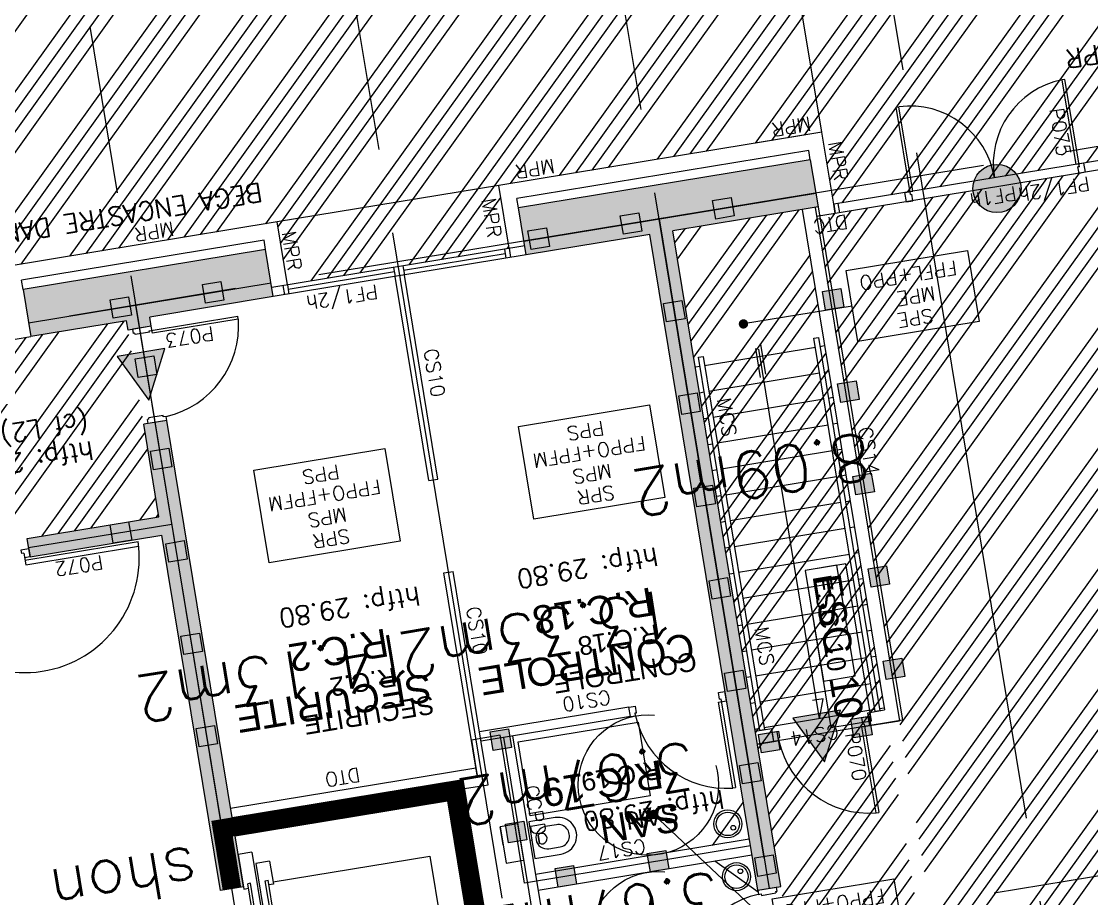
# Model space of a CAD drawing. Header units: millimetres. Extents: x 33240 to 33395, y 51607 to 51720.
# Drawn here: x 33359.2 to 33370.64, y 51666.54 to 51675.91 of the extents above; entities that cross this region are included whole.
import ezdxf
from ezdxf.enums import TextEntityAlignment as Align

# ---------------------------------------------------------------- set-up
doc = ezdxf.new("R2010")
doc.units = ezdxf.units.MM
doc.header["$LTSCALE"] = 0.3
doc.header["$MEASUREMENT"] = 0
for name, pattern in [('ACAD_ISO02W100', [15, 12, -3]), ('ACAD_ISO04W100', [30, 24, -3, 0, -3]), ('ACAD_ISO08W100', [36, 24, -3, 6, -3])]:
    doc.linetypes.add(name, pattern=pattern)
doc.layers.get('0').update_dxf_attribs({"linetype": 'CONTINUOUS'})
for name, color, linetype in [('00-TRAMES-BAT', 7, 'ACAD_ISO08W100'), ('01-TREMIE-ESCAL-ASC', 4, 'CONTINUOUS'), ('02-MURS-PORTEUR', 1, 'CONTINUOUS'), ('04-CLOISONS', 2, 'CONTINUOUS'), ('05-MEN-INT', 4, 'CONTINUOUS'), ('05-MEN-INT-NUM', 62, 'CONTINUOUS'), ('07-REVT-SOL', 8, 'CONTINUOUS'), ('07-REVT.PIERRE', 21, 'CONTINUOUS'), ('08-EQUI-HANDI', 151, 'CONTINUOUS'), ('08-EQUI-SANITAIRE', 121, 'CONTINUOUS'), ('10-ANN-HSP', 192, 'CONTINUOUS'), ('10-ANN-NOMENCLATURE', 3, 'CONTINUOUS'), ('10-ANN-NOMPIECE', 3, 'CONTINUOUS'), ('10-ANN-NOMPIECE-CODE', 171, 'CONTINUOUS'), ('10-ANN-SURF', 62, 'CONTINUOUS'), ('10-ANN-TEXTE', 3, 'CONTINUOUS'), ('11-RES-ELECTRICITE', 71, 'CONTINUOUS'), ('11-RES-ISOL-FEU', 2, 'CONTINUOUS'), ('14-HACH-MURS', 253, 'CONTINUOUS')]:
    doc.layers.add(name, color=color, linetype=linetype)
doc.styles.add('ANN', font='romans.shx')
doc.styles.add('HSP', font='romans.shx')
doc.styles.add('NDP', font='ARIAL.TTF')
doc.styles.add('ROMANS', font='romans.shx', dxfattribs={"height": 0.2})
doc.styles.add('SURF', font='romans.shx', dxfattribs={"height": 0.5})

# ---------------------------------------------------------------- blocks, each defined once
blk = doc.blocks.new('MVP9')
for p, q in [((0.075, 0.93), (0.045, 0.93)), ((0.045, -0.03), (0.045, 0.93)), ((0.075, 0.93), (0.075, 0)), ((0.075, 0), (0, 0)), ((0, 0), (0, -0.2)), ((0.975, 0), (0.975, -0.03)), ((1.02, 0), (0.975, 0)), ((0.06, -0.03), (0.045, -0.03)), ((0.06, -0.03), (0.06, -0.185)), ((0.975, -0.03), (0.96, -0.03)), ((0.96, -0.03), (0.96, -0.185)), ((1.02, 0), (1.02, -0.2)), ((0.045, -0.2), (0, -0.2)), ((0.06, -0.185), (0.045, -0.185)), ((0.045, -0.185), (0.045, -0.2)), ((0.975, -0.185), (0.96, -0.185)), ((0.975, -0.185), (0.975, -0.2)), ((1.02, -0.2), (0.975, -0.2))]:
    blk.add_line(p, q)
for centre, radius, start, end in [((-0.015, -0.057), 0.992, 3.3237, 84.7979), ((0.175, 0), 0.83, 0, 0)]:
    blk.add_arc(centre, radius, start, end)
blk = doc.blocks.new('7DP18')
for p, q in [((0.055, -0.03), (0.055, 0.915)), ((0.055, 0.915), (0.085, 0.915)), ((0.085, 0), (0.085, 0.915)), ((1.855, 0), (1.855, 0.915)), ((1.885, 0.915), (1.855, 0.915)), ((1.885, -0.03), (1.885, 0.915)), ((0, -0.1), (0, 0)), ((0, 0), (0.085, 0)), ((1.94, 0), (1.855, 0)), ((1.94, -0.1), (1.94, 0)), ((0, -0.1), (0.07, -0.1)), ((0.055, -0.03), (0.07, -0.03)), ((0.07, -0.1), (0.07, -0.03)), ((1.87, -0.1), (1.87, -0.03)), ((1.885, -0.03), (1.87, -0.03)), ((1.94, -0.1), (1.87, -0.1))]:
    blk.add_line(p, q)
for centre, start, end in [((0.055, 0), 0, 88.1221), ((1.885, 0), 91.8779, 180)]:
    blk.add_arc(centre, 0.915, start, end)
blk = doc.blocks.new('ASC14')
for p, q in [((-0.15, 2.2), (0, 2.2)), ((-0.15, 0), (-0.15, 2.2)), ((0, 1.825), (0, 2.2)), ((-0.32, 1.825), (-0.32, 2.075)), ((-0.32, 2.075), (-0.17, 2.075)), ((-0.17, 0.125), (-0.17, 2.075)), ((-0.32, 1.85), (-2.02, 1.85)), ((-2.02, 0.35), (-2.02, 1.85)), ((-0.27, 1.493), (-0.27, 1.875)), ((-0.24, 1.875), (-0.27, 1.875)), ((-0.24, 1.493), (-0.24, 1.875)), ((-0.08, 1.493), (-0.08, 1.875)), ((-0.08, 1.875), (-0.05, 1.875)), ((-0.05, 1.493), (-0.05, 1.875)), ((-0.32, 1.825), (-0.27, 1.825)), ((0, 1.825), (-0.05, 1.825)), ((-0.24, 1.493), (-0.27, 1.493)), ((-0.2, 1.532), (-0.23, 1.532)), ((-0.23, 1.532), (-0.23, 1.15)), ((-0.2, 1.532), (-0.2, 1.15)), ((-0.12, 1.532), (-0.09, 1.532)), ((-0.12, 1.532), (-0.12, 1.15)), ((-0.09, 1.532), (-0.09, 1.15)), ((-0.08, 1.493), (-0.05, 1.493)), ((-0.2, 1.15), (-0.23, 1.15)), ((-0.12, 1.15), (-0.09, 1.15)), ((-0.2, 1.05), (-0.23, 1.05)), ((-0.23, 0.668), (-0.23, 1.05)), ((-0.2, 0.668), (-0.2, 1.05)), ((-0.12, 0.668), (-0.12, 1.05)), ((-0.12, 1.05), (-0.09, 1.05)), ((-0.09, 0.668), (-0.09, 1.05)), ((-0.27, 0.707), (-0.27, 0.325)), ((-0.24, 0.707), (-0.27, 0.707)), ((-0.24, 0.707), (-0.24, 0.325)), ((-0.08, 0.707), (-0.08, 0.325)), ((-0.08, 0.707), (-0.05, 0.707)), ((-0.05, 0.707), (-0.05, 0.325)), ((-0.2, 0.668), (-0.23, 0.668)), ((-0.12, 0.668), (-0.09, 0.668)), ((-0.32, 0.35), (-2.02, 0.35)), ((-0.32, 0.375), (-0.27, 0.375)), ((-0.32, 0.125), (-0.32, 0.375)), ((0, 0.375), (-0.05, 0.375)), ((0, 0), (0, 0.375)), ((-0.24, 0.325), (-0.27, 0.325)), ((-0.08, 0.325), (-0.05, 0.325)), ((-0.32, 0.125), (-0.17, 0.125)), ((-0.15, 0), (0, 0))]:
    blk.add_line(p, q)
blk.add_lwpolyline([(-2.02, 1.967), (-0.72, 1.967), (-0.72, 2.067), (-2.02, 2.067)], close=True)
blk = doc.blocks.new('7DP9')
for p, q in [((0.055, -0.03), (0.055, 0.93)), ((0.085, 0.93), (0.055, 0.93)), ((0.085, 0.93), (0.085, 0)), ((0, 0), (0, -0.1)), ((0.085, 0), (0, 0)), ((0.07, -0.1), (0, -0.1)), ((0.07, -0.03), (0.055, -0.03)), ((0.07, -0.03), (0.07, -0.1)), ((0.97, -0.03), (0.97, -0.1)), ((0.985, -0.03), (0.97, -0.03)), ((1.04, -0.1), (0.97, -0.1)), ((1.04, 0), (0.985, 0)), ((0.985, 0), (0.985, -0.03)), ((1.04, 0), (1.04, -0.1))]:
    blk.add_line(p, q)
for centre, radius, start, end in [((-0.005, -0.057), 0.992, 3.3237, 84.7979), ((0.185, 0), 0.83, 0, 0)]:
    blk.add_arc(centre, radius, start, end)
blk = doc.blocks.new('5CP14TT1')
for p, q in [((1.435, 0), (1.435, 0.715)), ((1.435, 0.715), (1.465, 0.715)), ((1.465, -0.03), (1.465, 0.715)), ((0.035, 0.015), (-0.6799, 0.015)), ((0.035, 0.045), (-0.6786, 0.045)), ((0, 0), (0.035, 0)), ((0, -0.05), (0, 0)), ((0.035, -0.03), (0.035, 0.045)), ((1.5, 0), (1.435, 0)), ((1.5, -0.05), (1.5, 0)), ((0, -0.05), (0.05, -0.05)), ((0.035, -0.03), (0.05, -0.03)), ((0.05, -0.05), (0.05, -0.03)), ((1.45, -0.05), (1.45, -0.03)), ((1.465, -0.03), (1.45, -0.03)), ((1.5, -0.05), (1.45, -0.05))]:
    blk.add_line(p, q)
for centre, start, end in [((0.035, 0.0006), 359.94954, 178.84837), ((1.465, 0.0006), 92.4047, 180.05046)]:
    blk.add_arc(centre, 0.715, start, end)
blk = doc.blocks.new('SMP2')
blk.add_lwpolyline([(-1.315, 0), (0, 0), (0, -0.77), (-1.315, -0.77)], close=True)
at = {"style": 'ROMANS'}
for tag, p in [('SOLS', (-0.646, -0.148)), ('PAROIS', (-0.643, -0.377)), ('FAUX-PLAFONDS', (-0.646, -0.61))]:
    blk.add_attdef(tag, text='', height=0.15, dxfattribs=at).set_placement(p, align=Align.MIDDLE)
blk = doc.blocks.new('SMP3')
blk.add_lwpolyline([(-1.367, 0), (0.052, 0), (0.052, -1.003), (-1.367, -1.003)], close=True)
at = {"style": 'ROMANS'}
for tag, p in [('SOLS', (-0.646, -0.148)), ('PAROIS', (-0.643, -0.377)), ('FAUX-PLAFONDS', (-0.651, -0.613)), ('FAUX-PLAFONDS', (-0.648, -0.842))]:
    blk.add_attdef(tag, text='', height=0.15, dxfattribs=at).set_placement(p, align=Align.MIDDLE)
blk = doc.blocks.new('PF1-2H')
blk.add_hatch(color=256).paths.add_polyline_path([(-0.001288, 0, 1), (0.001288, 0, 1)])
blk.add_circle((0, 0), 0.001288)
blk = doc.blocks.new('CF1-2H')
for p, q in [((0, 0.002576), (-0.001288, 0)), ((0.001288, 0), (0, 0.002576)), ((-0.001288, 0), (0.001288, 0))]:
    blk.add_line(p, q)
blk.add_solid([(-0.001288, 0), (0, 0.002576), (0.001288, 0)])
blk = doc.blocks.new('CARRE2')
blk.add_hatch(color=256).paths.add_polyline_path([(-0.1, 0.1), (0.1, 0.1), (0.1, -0.1), (-0.1, -0.1)])
blk.add_lwpolyline([(-0.1, 0.1), (0.1, 0.1), (0.1, -0.1), (-0.1, -0.1)], close=True)

msp = doc.modelspace()

# ---------------------------------------------------------------- hatches: boundary and pattern name
at = {"layer": '07-REVT-SOL'}
h = msp.add_hatch(dxfattribs=at)
h.set_pattern_fill('ANSI34', color=256, style=0)
h.set_pattern_definition([(234.3505737, (57752.873, 108291.1774), (0.609448717, -0.4371181325), []), (234.3505737, (57752.69855, 108291.1487), (0.609448717, -0.4371181325), []), (234.3505737, (57752.5241, 108291.12), (0.609448717, -0.4371181325), []), (234.3505737, (57752.3497, 108291.09124), (0.609448717, -0.4371181325), [])])
h.paths.add_polyline_path([(33309.5314, 51685.8588), (33309.227, 51686.3339), (33308.7901, 51686.9168), (33308.2417, 51687.5322), (33307.7231, 51688.0157), (33307.1703, 51688.4635), (33306.6491, 51688.8373), (33306.1684, 51689.1099), (33305.6057, 51689.375), (33304.8593, 51689.5906), (33304.3981, 51689.6614), (33304.0875, 51689.6801), (33303.4661, 51689.653), (33302.8229, 51689.5078), (33302.2165, 51689.3237), (33301.8431, 51689.1436), (33301.2325, 51688.7418), (33301.0441, 51688.5546), (33300.8119, 51688.2317), (33300.636, 51687.875), (33300.5145, 51687.359), (33300.505, 51686.6688), (33300.5777, 51685.9763), (33300.7416, 51685.2753), (33300.9406, 51684.7213), (33301.0157, 51684.5876), (33307.3638, 51673.1728), (33307.5551, 51673.4027), (33307.8762, 51673.8025), (33308.1163, 51674.1181), (33308.411, 51674.5325), (33308.7556, 51675.0512), (33309.048, 51675.5283), (33309.3762, 51676.1097), (33309.5889, 51676.5207), (33309.7607, 51676.8698), (33310.0204, 51677.4522), (33310.2137, 51677.9361), (33310.3288, 51678.2748), (33310.4454, 51678.6692), (33310.6648, 51679.6374), (33310.76, 51680.4082), (33310.7988, 51681.1264), (33310.7886, 51681.6572), (33311.6353, 51681.6308), (33311.6077, 51680.7216), (33311.5149, 51679.9648), (33311.413, 51679.3793), (33311.2805, 51678.8426), (33311.0938, 51678.2397), (33310.6536, 51677.1452), (33310.0752, 51675.9925), (33309.4154, 51674.8904), (33308.8726, 51674.099), (33308.2849, 51673.3459), (33307.8733, 51672.8629), (33307.228, 51672.1682), (33306.3132, 51671.3076), (33305.9865, 51671.0325), (33305.8529, 51670.9201), (33304.975, 51670.2548), (33303.8087, 51669.4948), (33303.0073, 51669.0533), (33301.8018, 51668.4879), (33300.9566, 51668.032), (33299.3651, 51667.685), (33298.3344, 51667.4599), (33297.6468, 51667.3707), (33296.7824, 51667.2899), (33295.9203, 51667.253), (33295.2266, 51667.2152), (33294.1119, 51667.2875), (33293.3748, 51667.4449), (33292.5369, 51667.5422), (33291.7914, 51667.7628), (33290.9562, 51668.1367), (33290.4698, 51668.2741), (33289.8201, 51668.6138), (33289.1999, 51669.0055), (33288.3839, 51669.5907), (33287.876, 51669.955), (33287.2211, 51670.7667), (33274.7777, 51668.6362), (33276.256, 51659.6586), (33284.2497, 51660.9749), (33284.3561, 51660.329), (33287.1543, 51660.7657), (33287.0441, 51661.435), (33288.3848, 51661.6423), (33288.4866, 51660.9834), (33292.2493, 51661.603), (33292.1421, 51662.2745), (33293.3262, 51662.4694), (33294.2159, 51657.0657), (33297.0273, 51657.8411), (33296.5137, 51662.3558), (33296.1876, 51662.9406), (33297.1941, 51663.1064), (33297.3208, 51662.3368), (33297.3071, 51662.3342), (33297.2354, 51662.0285), (33297.1718, 51661.7039), (33297.1191, 51661.3565), (33297.0807, 51661.0087), (33297.0553, 51660.6759), (33297.0448, 51660.2508), (33297.0546, 51659.9073), (33297.0786, 51659.5031), (33297.126, 51659.0791), (33297.2144, 51658.5421), (33297.1583, 51658.5188), (33297.3195, 51657.5459), (33297.3809, 51657.5561), (33297.3948, 51657.457), (33298.8658, 51657.679), (33298.8462, 51657.7974), (33298.9103, 51657.8079), (33298.7662, 51658.6942), (33298.7288, 51659.1864), (33298.7198, 51659.4049), (33298.7232, 51660.1393), (33298.7457, 51660.5123), (33298.7907, 51660.9605), (33298.8677, 51661.4609), (33298.9907, 51662.0019), (33299.0813, 51662.4183), (33299.1901, 51662.781), (33299.4457, 51663.3946), (33299.6955, 51663.8263), (33299.9745, 51664.1844), (33300.2447, 51664.447), (33300.5617, 51664.6801), (33300.8381, 51664.8192), (33301.2209, 51664.9383), (33301.4693, 51664.9787), (33301.841, 51664.9673), (33302.2061, 51664.8995), (33302.6126, 51664.7536), (33302.9838, 51664.5426), (33303.3445, 51664.2838), (33303.6583, 51663.9764), (33303.8954, 51663.7058), (33304.1617, 51663.3541), (33304.4484, 51662.8985), (33304.7788, 51662.2731), (33305.0523, 51661.5322), (33305.2961, 51660.675), (33305.4695, 51659.9959), (33305.6024, 51659.3706), (33305.6852, 51658.9167), (33307.3767, 51659.1899), (33307.1404, 51660.5973), (33307.0303, 51661.1738), (33306.9413, 51661.6002), (33306.7799, 51662.3125), (33306.6023, 51663.0284), (33306.4522, 51663.5891), (33306.3171, 51663.5669), (33306.1501, 51664.5811), (33310.3148, 51665.2669), (33310.4416, 51664.4972), (33315.177, 51665.277), (33315.0503, 51666.0466), (33321.9737, 51667.1866), (33322.0842, 51666.5156), (33326.0968, 51667.1763), (33325.9863, 51667.8474), (33338.2877, 51669.8729), (33338.4145, 51669.1031), (33337.1627, 51668.8969), (33337.4803, 51666.9678), (33338.0209, 51667.0568), (33338.5748, 51667.148), (33338.8591, 51667.1949), (33339.4721, 51667.2958), (33339.4876, 51667.2022), (33342.9411, 51667.7709), (33342.9248, 51667.8696), (33343.8326, 51668.019), (33343.8488, 51667.9204), (33345.1427, 51668.1334), (33344.8096, 51670.1562), (33343.348, 51669.9155), (33343.2212, 51670.6853), (33356.0482, 51672.7974), (33356.1749, 51672.0277), (33354.958, 51671.8273), (33355.3024, 51669.7355), (33360.6718, 51670.6196), (33360.3274, 51672.7114), (33359.1351, 51672.5151), (33359.0083, 51673.2848), (33361.9356, 51673.7669), (33362.0461, 51673.0958), (33364.4142, 51673.4857), (33364.3037, 51674.1568), (33367.7572, 51674.7255), (33367.8839, 51673.9557), (33371.2387, 51674.5081), (33371.112, 51675.2779), (33374.9437, 51675.9088), (33375.0705, 51675.1391), (33376.6328, 51675.3963), (33376.506, 51676.1661), (33377.325, 51676.3009), (33377.0481, 51677.9827), (33376.9198, 51677.9616), (33376.6273, 51679.7377), (33376.7556, 51679.7588), (33376.4112, 51681.8507), (33376.2829, 51681.8295), (33375.9904, 51683.6056), (33376.1187, 51683.6267), (33375.8418, 51685.3086), (33360.6783, 51682.8117), (33360.8797, 51680.4431), (33357.4663, 51679.6643), (33355.8502, 51679.2955), (33350.3855, 51678.0486), (33349.3674, 51677.9353), (33349.2809, 51678.7127), (33350.1901, 51678.8161), (33350.4466, 51678.8746), (33350.1324, 51680.7824), (33345.8713, 51680.0807), (33346.1535, 51678.3669), (33347.7703, 51678.5446), (33347.8568, 51677.7672), (33337.862, 51676.655), (33331.4691, 51682.1156), (33331.436, 51682.1102), (33331.3791, 51682.4555), (33331.426, 51682.4633), (33332.4803, 51685.4342), (33333.3075, 51685.2862), (33334.1791, 51687.6816), (33333.3953, 51687.9546), (33334.4746, 51690.9071), (33334.675, 51691.1303), (33338.2027, 51692.6579), (33338.2118, 51692.6161), (33338.5092, 51692.2989), (33338.6344, 51692.0226), (33341.707, 51693.0697), (33341.5019, 51693.412), (33341.3795, 51693.7866), (33344.946, 51694.7179), (33345.2392, 51694.7817), (33348.5761, 51695.3735), (33348.8741, 51695.4084), (33348.9099, 51694.6324), (33348.9146, 51694.6048), (33352.1472, 51694.9081), (33352.1459, 51695.2202), (33352.2417, 51695.6865), (33356.3412, 51695.7195), (33356.4073, 51695.575), (33357.7275, 51698.1124), (33357.1877, 51701.3904), (33320.2349, 51695.2976), (33319.7443, 51698.296), (33309.9064, 51696.6761), (33310.4, 51693.6782), (33300.57, 51692.0596), (33300.7406, 51691.0235), (33301.5358, 51691.0422), (33302.2561, 51690.9986), (33302.8984, 51690.9343), (33303.2847, 51690.8855), (33303.8837, 51690.7723), (33304.4095, 51690.6586), (33304.8482, 51690.5355), (33305.6756, 51690.2459), (33306.363, 51689.935), (33307.0247, 51689.5803), (33307.6503, 51689.1728), (33308.244, 51688.725), (33308.7944, 51688.2296), (33309.3073, 51687.6984), (33309.7704, 51687.1258), (33310.4433, 51686.1015), (33309.6647, 51685.6359)])
h = msp.add_hatch(dxfattribs=at)
h.set_pattern_fill('ANSI34', color=256, style=0)
h.set_pattern_definition([(234.3505737, (57785.36794, 108093.9099), (0.609448717, -0.4371181325), []), (234.3505737, (57785.1935, 108093.88115), (0.609448717, -0.4371181325), []), (234.3505737, (57785.0191, 108093.8524), (0.609448717, -0.4371181325), []), (234.3505737, (57784.84466, 108093.8237), (0.609448717, -0.4371181325), [])])
h.paths.add_polyline_path([(33382.2763, 51659.4587), (33374.3868, 51658.1596), (33374.3344, 51658.4782), (33373.841, 51658.397), (33373.8935, 51658.0783), (33370.389, 51657.5013), (33369.8853, 51660.5601), (33367.7012, 51673.8242), (33379.5885, 51675.7817), (33380.1208, 51672.5489), (33379.0726, 51672.3763), (33380.6876, 51662.5683), (33381.7358, 51662.7409)])
h = msp.add_hatch(dxfattribs=at)
h.set_pattern_fill('ANSI34', color=256, style=0)
h.set_pattern_definition([(234.3505737, (57785.36794, 108093.8349), (0.609448717, -0.4371181325), []), (234.3505737, (57785.1935, 108093.80615), (0.609448717, -0.4371181325), []), (234.3505737, (57785.0191, 108093.7774), (0.609448717, -0.4371181325), []), (234.3505737, (57784.84466, 108093.7487), (0.609448717, -0.4371181325), [])])
h.paths.add_polyline_path([(33370.2508, 51657.4785), (33368.8694, 51657.2511), (33366.1654, 51673.6727), (33367.5468, 51673.9003)])
at = {"layer": '14-HACH-MURS', "ltscale": 10}
h = msp.add_hatch(color=256, dxfattribs=at)
h.paths.add_polyline_path([(33362.2921, 51660.7793), (33362.5388, 51660.8199), (33362.5226, 51660.9186), (33367.9906, 51661.819), (33368.0109, 51661.6956), (33367.8876, 51661.6753), (33368.6683, 51656.9342), (33368.9149, 51656.9748), (33367.4841, 51665.6642), (33367.2374, 51665.6236), (33367.2537, 51665.525), (33364.3758, 51665.0511), (33363.9208, 51667.8139), (33361.4541, 51667.4077), (33360.756, 51671.6469), (33360.5093, 51671.6063), (33360.6718, 51670.6196), (33359.2635, 51670.3877), (33359.296, 51670.1904), (33360.7043, 51670.4223), (33361.3292, 51666.627), (33361.5759, 51666.6676), (33361.4866, 51667.2103), (33363.756, 51667.584), (33364.1784, 51665.0186), (33361.909, 51664.6449), (33361.8196, 51665.1876), (33361.5729, 51665.147), (33361.7427, 51664.1161), (33361.9894, 51664.1567), (33361.9415, 51664.4475), (33367.2862, 51665.3276), (33367.8348, 51661.996), (33362.4901, 51661.1159), (33362.4443, 51661.3939), (33362.1976, 51661.3533)])
h.paths.add_polyline_path([(33365.4713, 51656.4078), (33361.6725, 51655.7822), (33361.6432, 51655.9598), (33363.0476, 51656.1911), (33362.4579, 51659.7728), (33362.7045, 51659.8135), (33362.9775, 51658.1558), (33366.8224, 51658.7889), (33367.1685, 51656.6872), (33366.9711, 51656.6547), (33366.6575, 51658.5591), (33363.01, 51657.9584), (33363.2943, 51656.2317), (33365.4421, 51656.5854)])
h.paths.add_polyline_path([(33364.5982, 51673.4147), (33365.9187, 51673.6321), (33367.0717, 51666.6301), (33367.3184, 51666.6707), (33366.1654, 51673.6727), (33367.7162, 51673.9281), (33367.6333, 51674.4314), (33364.5153, 51673.918)])
h = msp.add_hatch(color=256, dxfattribs=at)
h.paths.add_polyline_path([(33359.3028, 51672.5427), (33360.3274, 51672.7114), (33360.3436, 51672.6128), (33360.5903, 51672.6534), (33360.574, 51672.752), (33361.8946, 51672.9695), (33361.8117, 51673.4728), (33359.2199, 51673.046)])
h.paths.add_polyline_path([(33343.5157, 51669.9431), (33354.7606, 51671.7949), (33354.7874, 51671.632), (33354.9848, 51671.6645), (33354.958, 51671.8273), (33356.0072, 51672.0001), (33355.9243, 51672.5035), (33343.4329, 51670.4464)])

# ---------------------------------------------------------------- linework, layer by layer
at = {"layer": '00-TRAMES-BAT'}
for p, q in [((33371.6977, 51656.7445), (33362.9318, 51709.9799)), ((33368.8965, 51656.3177), (33360.1361, 51709.5195)), ((33366.0953, 51655.8908), (33357.3404, 51709.0592)), ((33363.2996, 51655.4305), (33354.5447, 51708.5989)), ((33380.1408, 51676.1261), (33264.281, 51657.0483))]:
    msp.add_line(p, q, dxfattribs=at)
at = {"layer": '01-TREMIE-ESCAL-ASC'}
for p, q in [((33367.7572, 51674.7255), (33366.2739, 51683.7331)), ((33367.6877, 51672.4272), (33366.5039, 51672.2323)), ((33367.7864, 51672.4434), (33367.737, 51672.4353)), ((33366.4546, 51672.2241), (33366.4053, 51672.216)), ((33367.7332, 51672.1509), (33366.5494, 51671.956)), ((33367.8318, 51672.1671), (33367.7825, 51672.159)), ((33366.5001, 51671.9479), (33366.4508, 51671.9397)), ((33367.7787, 51671.8746), (33366.5949, 51671.6797)), ((33367.8773, 51671.8909), (33367.828, 51671.8828)), ((33366.5456, 51671.6716), (33366.4963, 51671.6635)), ((33367.8242, 51671.5983), (33366.6404, 51671.4034)), ((33367.9227, 51671.6146), (33367.8735, 51671.6065)), ((33366.5911, 51671.3953), (33366.5418, 51671.3872)), ((33367.8697, 51671.3221), (33366.6859, 51671.1271)), ((33367.9681, 51671.3383), (33367.919, 51671.3302)), ((33366.6366, 51671.119), (33366.5872, 51671.1109)), ((33367.9152, 51671.0458), (33366.7314, 51670.8509)), ((33368.0136, 51671.062), (33367.9645, 51671.0539)), ((33366.682, 51670.8427), (33366.6327, 51670.8346)), ((33368.059, 51670.7857), (33368.01, 51670.7776)), ((33367.9607, 51670.7695), (33366.7769, 51670.5746)), ((33366.7275, 51670.5665), (33366.6782, 51670.5583)), ((33368.0062, 51670.4932), (33366.8224, 51670.2983)), ((33368.1044, 51670.5094), (33368.0555, 51670.5014)), ((33366.773, 51670.2902), (33366.7237, 51670.2821)), ((33368.0517, 51670.2169), (33366.8679, 51670.022)), ((33368.1499, 51670.2331), (33368.101, 51670.2251)), ((33366.8185, 51670.0139), (33366.7692, 51670.0058)), ((33368.0971, 51669.9407), (33366.9134, 51669.7457)), ((33368.1953, 51669.9568), (33368.1465, 51669.9488)), ((33366.864, 51669.7376), (33366.8147, 51669.7295)), ((33368.1426, 51669.6644), (33366.9589, 51669.4695)), ((33368.2408, 51669.6805), (33368.192, 51669.6725)), ((33366.9095, 51669.4613), (33366.8602, 51669.4532)), ((33368.2862, 51669.4043), (33368.2375, 51669.3962)), ((33368.1881, 51669.3881), (33367.0043, 51669.1932)), ((33366.955, 51669.1851), (33366.9057, 51669.1769)), ((33368.2336, 51669.1118), (33367.0498, 51668.9169)), ((33368.3316, 51669.128), (33368.283, 51669.12)), ((33367.0005, 51668.9088), (33366.9512, 51668.9007)), ((33368.2791, 51668.8356), (33367.0953, 51668.6406)), ((33368.3771, 51668.8517), (33368.3285, 51668.8437)), ((33367.046, 51668.6325), (33366.9967, 51668.6244)), ((33367.7722, 51668.676), (33367.6584, 51668.6573)), ((33367.7327, 51668.4618), (33367.7722, 51668.676)), ((33368.3246, 51668.5593), (33367.1408, 51668.3643)), ((33368.4225, 51668.5754), (33368.3739, 51668.5674)), ((33367.0915, 51668.3562), (33367.0421, 51668.3481))]:
    msp.add_line(p, q, dxfattribs=at)
at = {"layer": '01-TREMIE-ESCAL-ASC', "linetype": 'ACAD_ISO04W100'}
for p, q in [((33367.1024, 51672.1052), (33367.0515, 51672.4142)), ((33367.7327, 51668.4618), (33367.0829, 51672.4082)), ((33367.1571, 51672.1421), (33367.1051, 51672.4583))]:
    msp.add_line(p, q, dxfattribs=at)
at = {"layer": '01-TREMIE-ESCAL-ASC'}
for points in [[(33367.6715, 51672.5259), (33367.7208, 51672.534), (33368.3772, 51668.5477), (33368.3279, 51668.5395)], [(33366.4383, 51672.3228), (33366.4877, 51672.3309), (33367.1441, 51668.3446), (33367.0947, 51668.3365)]]:
    msp.add_lwpolyline(points, close=True, dxfattribs=at)
at = {"layer": '02-MURS-PORTEUR'}
for p, q in [((33367.6333, 51674.4314), (33364.5153, 51673.918)), ((33367.6333, 51674.4314), (33367.7162, 51673.9281)), ((33364.5982, 51673.4147), (33364.5153, 51673.918)), ((33367.7162, 51673.9281), (33366.1654, 51673.6727)), ((33367.3184, 51666.6707), (33366.1654, 51673.6727)), ((33365.9187, 51673.6321), (33364.5982, 51673.4147)), ((33367.0717, 51666.6301), (33365.9187, 51673.6321)), ((33361.8117, 51673.4728), (33359.2199, 51673.046)), ((33361.8946, 51672.9695), (33361.8117, 51673.4728)), ((33359.2199, 51673.046), (33359.3028, 51672.5427)), ((33361.8946, 51672.9695), (33360.574, 51672.752)), ((33360.5903, 51672.6534), (33360.574, 51672.752)), ((33360.3274, 51672.7114), (33359.3028, 51672.5427)), ((33360.3436, 51672.6128), (33360.3274, 51672.7114)), ((33360.5903, 51672.6534), (33360.3436, 51672.6128)), ((33360.756, 51671.6469), (33360.5093, 51671.6063)), ((33360.6718, 51670.6196), (33360.5093, 51671.6063)), ((33361.4541, 51667.4077), (33360.756, 51671.6469)), ((33359.2635, 51670.3877), (33360.6718, 51670.6196)), ((33359.296, 51670.1904), (33359.2635, 51670.3877)), ((33359.296, 51670.1904), (33360.7043, 51670.4223)), ((33361.3292, 51666.627), (33360.7043, 51670.4223)), ((33361.4541, 51667.4077), (33363.9208, 51667.8139)), ((33363.9208, 51667.8139), (33364.3758, 51665.0511)), ((33361.4866, 51667.2103), (33363.756, 51667.584)), ((33363.756, 51667.584), (33364.1784, 51665.0186)), ((33361.5759, 51666.6676), (33361.4866, 51667.2103)), ((33361.5759, 51666.6676), (33361.3292, 51666.627)), ((33367.0717, 51666.6301), (33367.3184, 51666.6707))]:
    msp.add_line(p, q, dxfattribs=at)
at = {"layer": '04-CLOISONS'}
for p, q in [((33367.5468, 51673.9003), (33368.4257, 51668.5557)), ((33367.6849, 51673.9231), (33368.5866, 51668.4403)), ((33367.8839, 51673.9557), (33367.9002, 51673.857)), ((33367.9002, 51673.857), (33367.7012, 51673.8243)), ((33363.5558, 51671.0051), (33363.197, 51673.184)), ((33363.6545, 51671.0214), (33363.2957, 51673.2002)), ((33363.5558, 51671.0051), (33363.6545, 51671.0214)), ((33363.7183, 51670.0184), (33363.817, 51670.0347)), ((33364.0771, 51667.8396), (33363.7183, 51670.0184)), ((33364.192, 51667.7572), (33363.817, 51670.0347)), ((33368.2472, 51668.5263), (33368.4257, 51668.5557)), ((33368.27, 51668.3881), (33368.2472, 51668.5263)), ((33368.27, 51668.3881), (33368.5866, 51668.4403)), ((33364.3537, 51668.2625), (33364.6254, 51666.6124)), ((33364.4524, 51668.2788), (33364.9678, 51665.1486)), ((33367.0454, 51668.3284), (33367.221, 51668.3573)), ((33367.2438, 51668.2191), (33367.221, 51668.3573)), ((33367.0682, 51668.1902), (33367.2438, 51668.2191)), ((33361.4378, 51667.5063), (33364.0608, 51667.9383)), ((33363.9208, 51667.8139), (33364.0771, 51667.8396)), ((33363.9371, 51667.7152), (33364.192, 51667.7572)), ((33364.6254, 51666.6124), (33364.8691, 51665.1323))]:
    msp.add_line(p, q, dxfattribs=at)
at = {"layer": '04-CLOISONS', "linetype": 'Continuous'}
for p, q in [((33365.696, 51668.5839), (33364.0991, 51668.321)), ((33365.7121, 51668.4862), (33364.1152, 51668.2233)), ((33365.7121, 51668.4862), (33365.6958, 51668.5849)), ((33366.9821, 51667.1742), (33364.6962, 51666.7978)), ((33367.01, 51667.005), (33364.7241, 51666.6286))]:
    msp.add_line(p, q, dxfattribs=at)
at = {"layer": '05-MEN-INT'}
for p, q in [((33371.2387, 51674.5081), (33367.8839, 51673.9557)), ((33371.255, 51674.4095), (33367.9002, 51673.857)), ((33367.9002, 51673.857), (33367.8839, 51673.9557)), ((33367.9495, 51673.8652), (33367.9333, 51673.9638)), ((33364.5819, 51673.5133), (33361.8783, 51673.0682)), ((33364.5982, 51673.4147), (33361.8946, 51672.9695)), ((33364.373, 51673.4283), (33363.2876, 51673.2495)), ((33364.3649, 51673.4776), (33364.3811, 51673.3789)), ((33364.4142, 51673.4857), (33364.4304, 51673.3871)), ((33363.2795, 51673.2989), (33363.2957, 51673.2002)), ((33363.1889, 51673.2333), (33362.0542, 51673.0464)), ((33363.1808, 51673.2826), (33363.197, 51673.184)), ((33361.9967, 51673.0877), (33362.013, 51672.989)), ((33362.0461, 51673.0958), (33362.0623, 51672.9971))]:
    msp.add_line(p, q, dxfattribs=at)
at = {"layer": '07-REVT.PIERRE'}
for p, q in [((33367.7572, 51674.7255), (33364.3037, 51674.1568)), ((33367.7572, 51674.7255), (33367.0698, 51674.6123)), ((33367.8839, 51673.9557), (33367.7572, 51674.7255)), ((33367.6171, 51674.5301), (33364.4991, 51674.0167)), ((33367.6333, 51674.4314), (33367.6171, 51674.5301)), ((33364.4142, 51673.4857), (33364.3037, 51674.1568)), ((33364.5153, 51673.918), (33364.4991, 51674.0167)), ((33361.9356, 51673.7669), (33359.0083, 51673.2848)), ((33362.0461, 51673.0958), (33361.9356, 51673.7669)), ((33361.7954, 51673.5715), (33359.2037, 51673.1447)), ((33361.8117, 51673.4728), (33361.7954, 51673.5715)), ((33359.2199, 51673.046), (33359.2037, 51673.1447)), ((33359.1351, 51672.5151), (33359.3028, 51672.5427))]:
    msp.add_line(p, q, dxfattribs=at)
at = {"layer": '07-REVT.PIERRE', "color": 4}
msp.add_line((33364.3037, 51674.1568), (33361.9356, 51673.7669), dxfattribs=at)
at = {"layer": '08-EQUI-HANDI', "linetype": 'ACAD_ISO02W100'}
msp.add_lwpolyline([(33365.9236, 51667.6371), (33364.6409, 51667.4259), (33364.5109, 51668.2153), (33365.7936, 51668.4265)], close=True, dxfattribs=at)
for centre in [(33365.9039, 51667.7546), (33366.0135, 51666.0808)]:
    msp.add_circle(centre, 0.75, dxfattribs=at)
at = {"layer": '08-EQUI-SANITAIRE'}
for p, q in [((33366.5874, 51667.1092), (33366.9171, 51667.5689)), ((33364.9077, 51667.4063), (33364.624, 51667.3596)), ((33364.624, 51667.3596), (33364.6882, 51666.9698)), ((33364.5056, 51667.3401), (33364.3181, 51667.3092)), ((33364.3181, 51667.3092), (33364.3823, 51666.9195)), ((33364.3502, 51667.1143), (33364.3181, 51667.3092)), ((33364.5056, 51667.3401), (33364.5698, 51666.9503)), ((33364.9203, 51667.3298), (33364.8019, 51667.3103)), ((33364.6561, 51667.1647), (33364.6363, 51667.1614)), ((33364.7241, 51667.219), (33364.7384, 51667.1321)), ((33364.7241, 51667.219), (33364.7386, 51667.1305)), ((33364.7386, 51667.1305), (33364.7241, 51667.219)), ((33364.6882, 51666.9698), (33364.9718, 51667.0165)), ((33364.8409, 51667.0735), (33364.9593, 51667.093)), ((33364.3823, 51666.9195), (33364.5698, 51666.9503)), ((33367.075, 51666.6103), (33366.6153, 51666.94))]:
    msp.add_line(p, q, dxfattribs=at)
for centre, radius in [((33366.7523, 51667.339), 0.15), ((33366.7523, 51667.339), 0.125), ((33366.8097, 51667.2978), 0.025), ((33366.8451, 51666.7752), 0.15), ((33366.8451, 51666.7752), 0.125), ((33366.8863, 51666.8326), 0.025)]:
    msp.add_circle(centre, radius, dxfattribs=at)
for centre, radius, start, end in [((33364.9398, 51667.2114), 0.1975, 279.35057, 99.35057), ((33364.8213, 51667.192), 0.12, 99.35057, 279.35057), ((33364.765, 51667.1811), 0.0558, 241.46724, 137.2339), ((33364.9398, 51667.2114), 0.12, 279.35057, 99.35057)]:
    msp.add_arc(centre, radius, start, end, dxfattribs=at)
at = {"layer": '10-ANN-NOMENCLATURE'}
for p, q in [((33368.0119, 51670.1164), (33367.5789, 51670.0451)), ((33368.2879, 51668.4404), (33368.0119, 51670.1164)), ((33367.5789, 51670.0451), (33367.8548, 51668.3691)), ((33367.8548, 51668.3691), (33368.2879, 51668.4404))]:
    msp.add_line(p, q, dxfattribs=at)
at = {"layer": '10-ANN-NOMPIECE'}
for p, q in [((33367.9171, 51670.1008), (33367.5789, 51670.0451)), ((33368.1117, 51668.9192), (33367.9171, 51670.1008)), ((33367.5789, 51670.0451), (33367.7734, 51668.8635)), ((33367.7734, 51668.8635), (33368.1117, 51668.9192))]:
    msp.add_line(p, q, dxfattribs=at)
at = {"layer": '10-ANN-TEXTE'}
for p, q in [((33368.0796, 51672.8691), (33366.9194, 51672.6781)), ((33367.284, 51666.198), (33365.9599, 51667.4397)), ((33373.0128, 51667.1613), (33369.598, 51666.599))]:
    msp.add_line(p, q, dxfattribs=at)
at = {"layer": '10-ANN-TEXTE', "const_width": 0.05}
for points in [[(33366.8944, 51672.6781, 1), (33366.9444, 51672.6781, 1)], [(33365.9349, 51667.4397, 1), (33365.9849, 51667.4397, 1)]]:
    msp.add_lwpolyline(points, format="xyb", close=True, dxfattribs=at)
at = {"layer": '11-RES-ISOL-FEU'}
for points in [[(33364.5738, 51673.5628), (33367.6918, 51674.0762)], [(33367.7162, 51673.9281), (33368.6189, 51668.4456), (33367.0682, 51668.1902)], [(33366.0177, 51673.8006), (33367.195, 51666.6504)], [(33359.2784, 51672.6908), (33361.8702, 51673.1176)], [(33361.347, 51667.2887), (33360.4263, 51672.8799)], [(33359.2798, 51670.289), (33360.8114, 51670.5412)], [(33366.9937, 51667.1037), (33364.5796, 51666.7062), (33364.3359, 51668.1862), (33364.3196, 51668.2849), (33364.0121, 51668.2343), (33364.0608, 51667.9383), (33364.0771, 51667.8396), (33363.9208, 51667.8139)]]:
    msp.add_lwpolyline(points, dxfattribs=at)
at = {"layer": '11-RES-ISOL-FEU', "linetype": 'ACAD_ISO04W100', "const_width": 0.2}
msp.add_lwpolyline([(33364.2771, 51665.0348), (33363.8384, 51667.6989), (33361.347, 51667.2887), (33361.4526, 51666.6473)], dxfattribs=at)

# ---------------------------------------------------------------- block references
at = {"layer": '01-TREMIE-ESCAL-ASC', "rotation": 189.350573668281}
msp.add_blockref('ASC14', (33361.519, 51667.013), dxfattribs=at)
at = {"layer": '05-MEN-INT'}
for name, p, rotation in [('7DP18', (33368.6445, 51674.081), 9.350573668281074), ('MVP9', (33360.5903, 51672.6534), 279.3505736623868), ('7DP9', (33366.7384, 51668.6542), 189.350573668281), ('7DP9', (33368.27, 51668.3881), 189.350573668281), ('MVP9', (33367.2374, 51665.6236), 99.35056283761789)]:
    msp.add_blockref(name, p, dxfattribs=dict(at, rotation=rotation))
at = {"layer": '05-MEN-INT', "xscale": 1.713333333341686, "yscale": 1.713333333340415, "zscale": 1.713333333342075, "rotation": 189.3505736684735}
msp.add_blockref('5CP14TT1', (33359.296, 51670.1904), dxfattribs=at)
at = {"layer": '10-ANN-TEXTE'}
for p, rotation, values in [((33368.1421, 51672.4892), 189.3505736720509, {'SOLS': 'SPE', 'PAROIS': 'MPE ', 'FAUX-PLAFONDS': 'FPFL+PPO'}), ((33367.3531, 51665.7787), 189.350573668281, {'SOLS': 'SGE', 'PAROIS': 'MGE+MMR', 'FAUX-PLAFONDS': 'FPPO+PPS'})]:
    msp.add_blockref('SMP2', p, dxfattribs=dict(at, rotation=rotation)).add_auto_attribs(values)
ref = msp.add_blockref('SMP3', (33364.7304, 51670.6008), dxfattribs=dict(at, rotation=189.350573668281))
ref.add_attrib('SOLS', 'SPR', dxfattribs={"layer": '0', "height": 0.15, "rotation": 189.35057, "style": 'ROMANS'}).set_placement((33365.3436, 51670.8513), align=Align.MIDDLE)
ref.add_attrib('PAROIS', 'MPS', dxfattribs={"layer": '0', "height": 0.15, "rotation": 189.35057, "style": 'ROMANS'}).set_placement((33365.3036, 51671.0772), align=Align.MIDDLE)
ref.add_attrib('FAUX-PLAFONDS', 'FPPO+FPFM', dxfattribs={"layer": '0', "height": 0.15, "rotation": 189.35057, "style": 'ROMANS'}).set_placement((33365.2735, 51671.3113), align=Align.MIDDLE)
ref.add_attrib('FAUX-PLAFONDS', 'PPS', dxfattribs={"layer": '0', "height": 0.15, "rotation": 189.35057, "style": 'ROMANS'}).set_placement((33365.2335, 51671.5372), align=Align.MIDDLE)
ref = msp.add_blockref('SMP3', (33361.9012, 51670.135), dxfattribs=dict(at, rotation=189.350573668281))
ref.add_attrib('SOLS', 'SPR', dxfattribs={"layer": '0', "height": 0.15, "rotation": 189.35057, "style": 'ROMANS'}).set_placement((33362.5143, 51670.3854), align=Align.MIDDLE)
ref.add_attrib('PAROIS', 'MPS', dxfattribs={"layer": '0', "height": 0.15, "rotation": 189.35057, "style": 'ROMANS'}).set_placement((33362.4743, 51670.6113), align=Align.MIDDLE)
ref.add_attrib('FAUX-PLAFONDS', 'FPPO+FPFM', dxfattribs={"layer": '0', "height": 0.15, "rotation": 189.35057, "style": 'ROMANS'}).set_placement((33362.4442, 51670.8455), align=Align.MIDDLE)
ref.add_attrib('FAUX-PLAFONDS', 'PPS', dxfattribs={"layer": '0', "height": 0.15, "rotation": 189.35057, "style": 'ROMANS'}).set_placement((33362.4042, 51671.0713), align=Align.MIDDLE)
at = {"layer": '11-RES-ISOL-FEU', "linetype": 'Continuous', "xscale": 199.9999999999998, "yscale": 200, "zscale": 200, "rotation": 189.3505736683658}
for name, p in [('PF1-2H', (33369.6289, 51674.1245)), ('CF1-2H', (33360.4808, 51672.3739)), ('CF1-2H', (33367.7012, 51668.5103))]:
    msp.add_blockref(name, p, dxfattribs=at)
at = {"layer": '11-RES-ISOL-FEU'}
for p, rotation in [((33366.7051, 51673.9137), 9.350597355091884), ((33365.7184, 51673.7513), 9.350597355091884), ((33364.7317, 51673.5888), 9.350597355091884), ((33361.2518, 51673.0158), 9.350597355503226), ((33360.2651, 51672.8533), 9.350597355503226), ((33367.8787, 51672.9414), 279.3505736699942), ((33366.1802, 51672.8138), 279.3505973555032), ((33360.5346, 51672.2223), 99.35059735550323), ((33368.0411, 51671.9547), 279.3505736699942), ((33366.3426, 51671.8271), 279.3505973555032), ((33360.6971, 51671.2355), 99.35059735550323), ((33368.2036, 51670.968), 279.3505736699942), ((33366.5051, 51670.8404), 279.3505973555032), ((33360.2665, 51670.4515), 9.350597355091884), ((33360.8595, 51670.2488), 99.35059735550323), ((33368.3661, 51669.9812), 279.3505736699942), ((33366.6676, 51669.8537), 279.3505973555032), ((33361.022, 51669.2621), 99.35059735550323), ((33368.5286, 51668.9945), 279.3505736699942), ((33366.8301, 51668.867), 279.3505973555032), ((33368.1812, 51668.3735), 189.3505761174502), ((33361.1845, 51668.2754), 99.35059735550323), ((33364.3272, 51668.2389), 99.35056948133773), ((33367.1945, 51668.211), 189.3505761174502), ((33366.9925, 51667.8803), 279.3505973555032), ((33364.4897, 51667.2522), 99.3505694801037), ((33366.007, 51666.9412), 189.350569480515), ((33367.155, 51666.8936), 279.3505973555032), ((33365.0203, 51666.7787), 189.350569480515)]:
    msp.add_blockref('CARRE2', p, dxfattribs=dict(at, rotation=rotation))

# ---------------------------------------------------------------- texts
at = {"layer": '05-MEN-INT-NUM', "style": 'ANN'}
for s, rotation, p in [('P075', 279.35057, (33370.1904, 51674.9709)), ('P073', 189.35057, (33361.2472, 51672.6552)), ('P072', 189.35057, (33360.0638, 51670.2111)), ('P070', 279.35057, (33368.0055, 51668.3009))]:
    msp.add_text(s, height=0.15, rotation=rotation, dxfattribs=at).set_placement(p)
at = {"layer": '10-ANN-HSP', "style": 'HSP'}
for s, p in [('(cf L2)', (33359.9011, 51671.7416)), ('htfp: 2.54 ', (33359.958, 51671.428)), ('htfp: 29.80', (33365.99, 51670.2944)), ('htfp: 29.80', (33363.4472, 51669.8757)), ('htfp: 29.80', (33366.6982, 51667.7043))]:
    msp.add_text(s, height=0.2, rotation=189.35057, dxfattribs=at).set_placement(p)
at = {"layer": '10-ANN-NOMENCLATURE', "style": 'NDP'}
for s, rotation, p in [('ESC  10', 279.3506, (33367.6572, 51669.9796)), ('CONTROLE', 189.3506, (33366.367, 51669.3809)), ('SECURITE', 189.3506, (33363.5581, 51668.9463)), ('SAN.', 189.3506, (33366.2115, 51667.5621))]:
    msp.add_text(s, height=0.3, rotation=rotation, dxfattribs=at).set_placement(p)
at = {"layer": '10-ANN-NOMENCLATURE', "color": 171, "style": 'NDP'}
for s, p in [('R.C.18', (33365.932, 51669.8666)), ('R.C.2', (33363.0958, 51669.4275)), ('R.C.19', (33366.0307, 51668.0216))]:
    msp.add_text(s, height=0.3, rotation=189.3506, dxfattribs=at).set_placement(p)
at = {"layer": '10-ANN-NOMPIECE', "style": 'NDP'}
for s, rotation, p in [('ESC  10', 279.3506, (33367.6572, 51669.9796)), ('CONTROLE', 189.3506, (33366.4006, 51669.1769)), ('SECURITE', 189.3506, (33363.5961, 51668.7151)), ('SAN.', 189.3506, (33366.2115, 51667.5621))]:
    msp.add_text(s, height=0.2, rotation=rotation, dxfattribs=at).set_placement(p)
at = {"layer": '10-ANN-NOMPIECE-CODE', "style": 'NDP'}
for s, p in [('R.C.18', (33365.9969, 51669.4722)), ('R.C.2', (33363.1925, 51669.0105)), ('R.C.19', (33366.0307, 51668.0216))]:
    msp.add_text(s, height=0.2, rotation=189.3506, dxfattribs=at).set_placement(p)
at = {"layer": '10-ANN-SURF', "style": 'SURF'}
for s, p in [('8.09m2', (33368.2306, 51671.5214)), ('13.33m2', (33366.1538, 51669.8545)), ('14.13m2', (33363.3494, 51669.3928)), ('3.67m2', (33366.3627, 51668.2203)), ('shon 129.20m2', (33361.0417, 51667.0999)), ('3.67m2', (33366.6282, 51666.8341))]:
    msp.add_text(s, height=0.5, rotation=189.35057, dxfattribs=at).set_placement(p)
at = {"layer": '10-ANN-TEXTE', "style": 'ANN'}
for s, rotation, p in [('MPR', 189.35057, (33367.6297, 51674.8929)), ('MPR', 279.35057, (33367.8227, 51674.6162)), ('MPR', 189.35057, (33364.8901, 51674.4418)), ('PF1/2h', 189.35057, (33370.6086, 51674.2541)), ('PF1h', 189.35057, (33369.8254, 51674.1493)), ('MPR', 279.35057, (33364.1195, 51674.0064)), ('MPR', 189.35057, (33360.8205, 51673.7717)), ('DTC', 189.35057, (33368.0203, 51673.8475)), ('MPR', 279.35057, (33361.9838, 51673.6547)), ('PF1/2h', 189.35057, (33362.9999, 51673.0995)), ('CS10', 279.35057, (33363.5016, 51672.4008)), ('MCS', 279.35057, (33366.6339, 51671.8759)), ('CS14', 279.35057, (33368.1438, 51671.564)), ('CS10', 279.35057, (33363.9552, 51669.646)), ('MCS', 279.35057, (33367.0366, 51669.4299)), ('CS10', 189.35057, (33365.4875, 51668.7686)), ('CS14', 189.35057, (33367.9245, 51668.4012)), ('DTO', 189.35057, (33362.8104, 51667.9409)), ('CCPD', 279.35057, (33364.5767, 51667.7369)), ('CS17', 189.35057, (33365.8625, 51667.1789))]:
    msp.add_text(s, height=0.15, rotation=rotation, dxfattribs=at).set_placement(p)
at = {"layer": '10-ANN-TEXTE', "insert": (33373.0546, 51666.6621), "char_height": 0.15, "width": 3.47115, "attachment_point": 1, "rotation": 189.3506, "style": 'ANN'}
msp.add_mtext('Finitions "Hors Prestations Bâtiments"\\PVoir OS n°155', dxfattribs=at)
at = {"layer": '11-RES-ELECTRICITE', "style": 'ANN'}
for p in [(33373.9862, 51676.2006), (33361.7598, 51674.1874)]:
    msp.add_text('BEGA ENCASTRE DANS MPR', height=0.2, rotation=189.35057, dxfattribs=at).set_placement(p)
at = {"layer": '11-RES-ISOL-FEU', "linetype": 'Continuous', "style": 'ANN'}
for p in [(33370.6086, 51674.2541), (33362.9999, 51673.0995)]:
    msp.add_text('PF1/2h', height=0.15, rotation=189.35057, dxfattribs=at).set_placement(p)

doc.saveas('drawing.dxf')
